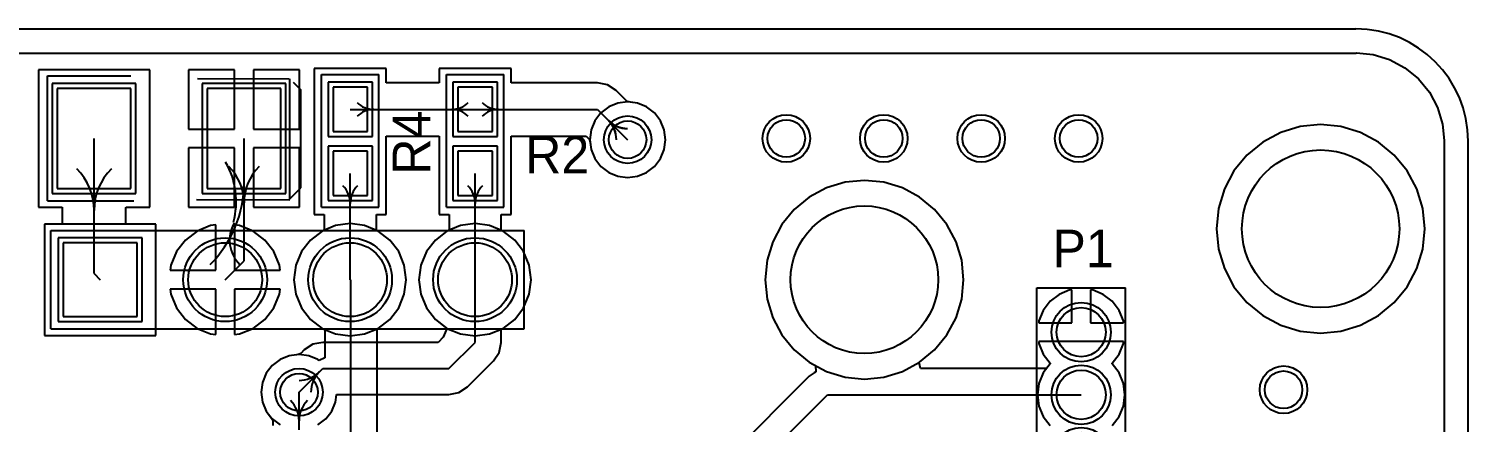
# Model space of a CAD drawing. Extents: x 99 to 149, y 18 to 126.
# Drawn here: x 117.98 to 147.24, y 102.37 to 110.36 of the extents above; entities that cross this region are included whole.
import ezdxf

# ---------------------------------------------------------------- set-up
doc = ezdxf.new("R2010")
doc.units = 0
doc.layers.get('0').update_dxf_attribs({"linetype": 'CONTINUOUS'})
for name, color, linetype in [('BOTTOMLAYER', 5, 'CONTINUOUS'), ('KEEPOUTLAYER', 6, 'CONTINUOUS'), ('TOPLAYER', 1, 'CONTINUOUS'), ('TOPOVERLAY', 2, 'CONTINUOUS'), ('TOPSOLDER', 216, 'CONTINUOUS')]:
    doc.layers.add(name, color=color, linetype=linetype)

# ---------------------------------------------------------------- blocks, each defined once
blk = doc.blocks.new('C1206_2')
at = {"layer": 'TOPLAYER'}
for p, q in [((-2.273998, 1.016), (-2.273998, -1.016)), ((-0.774002, 1.016), (-2.273998, 1.016)), ((-0.774002, -1.016), (-0.774002, 1.016)), ((0.774002, 1.016), (0.774002, -1.016)), ((2.273998, 1.016), (0.774002, 1.016)), ((2.273998, -1.016), (2.273998, 1.016)), ((-2.273998, -1.016), (-0.774002, -1.016)), ((0.774002, -1.016), (2.273998, -1.016))]:
    blk.add_line(p, q, dxfattribs=at)
at = {"layer": 'TOPOVERLAY'}
for p, q in [((-2.457806, 1.225194), (-2.680614, 1.002386)), ((-0.555625, 1.243104), (-2.457806, 1.247216)), ((-2.457806, 1.225194), (-2.457806, -1.208888)), ((2.470328, 1.27), (0.713511, 1.27)), ((2.470328, 1.27), (2.470328, -1.27)), ((-2.680614, 1.002386), (-2.680614, -0.986079)), ((-2.523693, -1.143), (-2.680614, -0.986079)), ((-0.577139, -1.214958), (-2.439772, -1.208888)), ((2.470328, -1.27), (0.77658, -1.27))]:
    blk.add_line(p, q, dxfattribs=at)
at = {"layer": 'TOPSOLDER'}
for p, q in [((-2.375598, 1.1176), (-2.375598, -1.1176)), ((-0.672401, 1.1176), (-2.375598, 1.1176)), ((-0.672401, -1.1176), (-0.672401, 1.1176)), ((0.672401, 1.1176), (0.672401, -1.1176)), ((2.375598, 1.1176), (0.672401, 1.1176)), ((2.375598, -1.1176), (2.375598, 1.1176)), ((-2.375598, -1.1176), (-0.672401, -1.1176)), ((0.672401, -1.1176), (2.375598, -1.1176))]:
    blk.add_line(p, q, dxfattribs=at)
blk = doc.blocks.new('R0402_3')
at = {"layer": 'TOPLAYER'}
for p, q in [((-0.850001, 0.349999), (-1.749999, 0.349999)), ((-1.749999, 0.349999), (-1.749999, -0.349999)), ((-0.850001, -0.349999), (-0.850001, 0.349999)), ((0.449999, 0.349999), (-0.449999, 0.349999)), ((-0.449999, 0.349999), (-0.449999, -0.349999)), ((0.449999, -0.349999), (0.449999, 0.349999)), ((-1.749999, -0.349999), (-0.850001, -0.349999)), ((-0.449999, -0.349999), (0.449999, -0.349999))]:
    blk.add_line(p, q, dxfattribs=at)
at = {"layer": 'TOPOVERLAY'}
for p, q in [((0.6812, 0.5842), (-2.011197, 0.5842)), ((-2.011197, -0.5842), (-2.011197, 0.5842)), ((0.6858, 0.5842), (0.6812, 0.5842)), ((0.6858, -0.5842), (0.6858, 0.5842)), ((-1.9812, -0.5842), (-2.011197, -0.5842)), ((0.6858, -0.5842), (-1.9812, -0.5842))]:
    blk.add_line(p, q, dxfattribs=at)
at = {"layer": 'TOPSOLDER'}
for p, q in [((-0.748401, 0.451599), (-1.851599, 0.451599)), ((-1.851599, 0.451599), (-1.851599, -0.451599)), ((-0.748401, -0.451599), (-0.748401, 0.451599)), ((0.551599, 0.451599), (-0.551599, 0.451599)), ((-0.551599, 0.451599), (-0.551599, -0.451599)), ((0.551599, -0.451599), (0.551599, 0.451599)), ((-1.851599, -0.451599), (-0.748401, -0.451599)), ((-0.551599, -0.451599), (0.551599, -0.451599))]:
    blk.add_line(p, q, dxfattribs=at)
blk = doc.blocks.new('R0402_4')
at = {"layer": 'TOPLAYER'}
for p, q in [((-0.850001, 0.349999), (-1.749999, 0.349999)), ((-1.749999, 0.349999), (-1.749999, -0.349999)), ((-0.850001, -0.349999), (-0.850001, 0.349999)), ((0.449999, 0.349999), (-0.449999, 0.349999)), ((-0.449999, 0.349999), (-0.449999, -0.349999)), ((0.449999, -0.349999), (0.449999, 0.349999)), ((-1.749999, -0.349999), (-0.850001, -0.349999)), ((-0.449999, -0.349999), (0.449999, -0.349999))]:
    blk.add_line(p, q, dxfattribs=at)
at = {"layer": 'TOPOVERLAY'}
for p, q in [((0.6812, 0.5842), (-2.011197, 0.5842)), ((-2.011197, -0.5842), (-2.011197, 0.5842)), ((0.6858, 0.5842), (0.6812, 0.5842)), ((0.6858, -0.5842), (0.6858, 0.5842)), ((-1.9812, -0.5842), (-2.011197, -0.5842)), ((0.6858, -0.5842), (-1.9812, -0.5842))]:
    blk.add_line(p, q, dxfattribs=at)
at = {"layer": 'TOPSOLDER'}
for p, q in [((-0.748401, 0.451599), (-1.851599, 0.451599)), ((-1.851599, 0.451599), (-1.851599, -0.451599)), ((-0.748401, -0.451599), (-0.748401, 0.451599)), ((0.551599, 0.451599), (-0.551599, 0.451599)), ((-0.551599, 0.451599), (-0.551599, -0.451599)), ((0.551599, -0.451599), (0.551599, 0.451599)), ((-1.851599, -0.451599), (-0.748401, -0.451599)), ((-0.551599, -0.451599), (0.551599, -0.451599))]:
    blk.add_line(p, q, dxfattribs=at)
blk = doc.blocks.new('SIP4_1_27_48')
at = {"layer": 'BOTTOMLAYER'}
for p, q in [((0.499999, 0.499999), (-0.499999, 0.499999)), ((-0.499999, 0.499999), (-0.499999, -0.499999)), ((0.499999, -0.499999), (0.499999, 0.499999)), ((-0.499999, -0.499999), (0.499999, -0.499999))]:
    blk.add_line(p, q, dxfattribs=at)
for centre in [(0, 3.81), (0, 2.54), (0, 1.269997)]:
    blk.add_circle(centre, 0.5, dxfattribs=at)
at = {"layer": 'TOPLAYER'}
for p, q in [((0.499999, 0.499999), (-0.499999, 0.499999)), ((-0.499999, 0.499999), (-0.499999, -0.499999)), ((0.499999, -0.499999), (0.499999, 0.499999)), ((-0.499999, -0.499999), (0.499999, -0.499999))]:
    blk.add_line(p, q, dxfattribs=at)
for centre in [(0, 3.81), (0, 2.54), (0, 1.269997)]:
    blk.add_circle(centre, 0.5, dxfattribs=at)
at = {"layer": 'TOPOVERLAY'}
for p, q in [((-0.900001, -0.900001), (-0.900001, 4.710001)), ((-0.900001, 4.710001), (0.900001, 4.710001)), ((0.900001, -0.900001), (0.900001, 4.710001)), ((-0.900001, -0.900001), (0.900001, -0.900001))]:
    blk.add_line(p, q, dxfattribs=at)
at = {"layer": 'TOPSOLDER'}
for p, q in [((0.601599, 0.601599), (-0.601599, 0.601599)), ((-0.601599, 0.601599), (-0.601599, -0.601599)), ((0.601599, -0.601599), (0.601599, 0.601599)), ((-0.601599, -0.601599), (0.601599, -0.601599))]:
    blk.add_line(p, q, dxfattribs=at)
for centre in [(0, 3.81), (0, 2.54), (0, 1.269997)]:
    blk.add_circle(centre, 0.6016, dxfattribs=at)
blk = doc.blocks.new('OLED_58')
at = {"layer": 'BOTTOMLAYER'}
for p, q in [((-3.060001, 0.749999), (-4.559998, 0.749999)), ((-4.559998, 0.749999), (-4.559998, -0.749999)), ((-3.060001, -0.749999), (-3.060001, 0.749999)), ((-4.559998, -0.749999), (-3.060001, -0.749999))]:
    blk.add_line(p, q, dxfattribs=at)
for centre in [(-1.27, 0), (1.27, 0), (3.81, 0)]:
    blk.add_circle(centre, 0.75, dxfattribs=at)
at = {"layer": 'KEEPOUTLAYER'}
for centre in [(-11.725001, 0), (11.725001, 0)]:
    blk.add_circle(centre, 1.5, dxfattribs=at)
at = {"layer": 'TOPLAYER'}
for p, q in [((-3.060001, 0.749999), (-4.559998, 0.749999)), ((-4.559998, 0.749999), (-4.559998, -0.749999)), ((-3.060001, -0.749999), (-3.060001, 0.749999)), ((-4.559998, -0.749999), (-3.060001, -0.749999))]:
    blk.add_line(p, q, dxfattribs=at)
for centre in [(-1.27, 0), (1.27, 0), (3.81, 0)]:
    blk.add_circle(centre, 0.75, dxfattribs=at)
at = {"layer": 'TOPOVERLAY'}
for p, q in [((-4.809998, -1.000001), (-4.809998, 1.000001)), ((-4.809998, 1.000001), (4.809998, 1.000001)), ((4.809998, -1.000001), (4.809998, 1.000001)), ((-4.809998, -1.000001), (4.809998, -1.000001))]:
    blk.add_line(p, q, dxfattribs=at)
at = {"layer": 'TOPSOLDER'}
for p, q in [((-2.958401, 0.851598), (-4.661598, 0.851598)), ((-4.661598, 0.851598), (-4.661598, -0.851598)), ((-2.958401, -0.851598), (-2.958401, 0.851598)), ((-4.661598, -0.851598), (-2.958401, -0.851598))]:
    blk.add_line(p, q, dxfattribs=at)
for centre in [(-1.27, 0), (1.27, 0), (3.81, 0)]:
    blk.add_circle(centre, 0.8516, dxfattribs=at)

msp = doc.modelspace()

# ---------------------------------------------------------------- linework, layer by layer
at = {"layer": 'BOTTOMLAYER'}
for p, q in [((111.8616, 109.870946), (144.951801, 109.870946)), ((144.951801, 109.870946), (144.970017, 109.874571)), ((144.970017, 109.874571), (145.302839, 109.841789)), ((145.302839, 109.841789), (145.640387, 109.739394)), ((145.640387, 109.739394), (145.951473, 109.573116)), ((145.951473, 109.573116), (146.224142, 109.349342)), ((146.224142, 109.349342), (146.447916, 109.076673)), ((129.950677, 108.85279), (129.765313, 108.776008)), ((130.1496, 108.878977), (129.950677, 108.85279)), ((130.348523, 108.85279), (130.1496, 108.878977)), ((130.533887, 108.776008), (130.348523, 108.85279)), ((146.447916, 109.076673), (146.614195, 108.765586)), ((129.606134, 108.653867), (129.483993, 108.494688)), ((129.765313, 108.776008), (129.606134, 108.653867)), ((130.693066, 108.653867), (130.533887, 108.776008)), ((130.815207, 108.494688), (130.693066, 108.653867)), ((146.614195, 108.765586), (146.71659, 108.428038)), ((129.407211, 108.309324), (129.381024, 108.110401)), ((129.483993, 108.494688), (129.407211, 108.309324)), ((130.891989, 108.309324), (130.815207, 108.494688)), ((130.918176, 108.110401), (130.891989, 108.309324)), ((143.824559, 108.378501), (143.427199, 108.257962)), ((144.237799, 108.419201), (143.824559, 108.378501)), ((144.651039, 108.378501), (144.237799, 108.419201)), ((145.048399, 108.257962), (144.651039, 108.378501)), ((146.71659, 108.428038), (146.749371, 108.095217)), ((129.381024, 108.110401), (129.407211, 107.911478)), ((130.891989, 107.911478), (130.918176, 108.110401)), ((143.060989, 108.06222), (142.740004, 107.798796)), ((143.427199, 108.257962), (143.060989, 108.06222)), ((145.414609, 108.06222), (145.048399, 108.257962)), ((145.735594, 107.798796), (145.414609, 108.06222)), ((146.749371, 108.095217), (146.745747, 108.077)), ((146.745747, 108.077), (146.745747, 58.301001)), ((129.407211, 107.911478), (129.483993, 107.726114)), ((129.483993, 107.726114), (129.606134, 107.566935)), ((130.693066, 107.566935), (130.815207, 107.726114)), ((130.815207, 107.726114), (130.891989, 107.911478)), ((142.740004, 107.798796), (142.476581, 107.477811)), ((145.999017, 107.477811), (145.735594, 107.798796)), ((129.606134, 107.566935), (129.765313, 107.444794)), ((129.765313, 107.444794), (129.950677, 107.368012)), ((130.348523, 107.368012), (130.533887, 107.444794)), ((130.533887, 107.444794), (130.693066, 107.566935)), ((142.476581, 107.477811), (142.280838, 107.111602)), ((146.19476, 107.111602), (145.999017, 107.477811)), ((129.950677, 107.368012), (130.1496, 107.341825)), ((130.1496, 107.341825), (130.348523, 107.368012)), ((134.190654, 107.129727), (133.841818, 106.943271)), ((134.569164, 107.244545), (134.190654, 107.129727)), ((134.962801, 107.283316), (134.569164, 107.244545)), ((135.356437, 107.244545), (134.962801, 107.283316)), ((135.734948, 107.129727), (135.356437, 107.244545)), ((136.083784, 106.943271), (135.734948, 107.129727)), ((142.280838, 107.111602), (142.1603, 106.714242)), ((146.315298, 106.714242), (146.19476, 107.111602)), ((133.841818, 106.943271), (133.53606, 106.692342)), ((136.389542, 106.692342), (136.083784, 106.943271)), ((133.53606, 106.692342), (133.285131, 106.386584)), ((136.640471, 106.386584), (136.389542, 106.692342)), ((142.1603, 106.714242), (142.119599, 106.301002)), ((146.355999, 106.301002), (146.315298, 106.714242)), ((120.558799, 106.396599), (118.296802, 106.396599)), ((118.296802, 106.396599), (118.296802, 104.134602)), ((120.558799, 104.134602), (120.558799, 106.396599)), ((121.397423, 106.253526), (121.161162, 106.072239)), ((121.672551, 106.367489), (121.397423, 106.253526)), ((121.7773, 106.381278), (121.672551, 106.367489)), ((121.7773, 105.456101), (121.7773, 106.381278)), ((122.26305, 106.367489), (122.1583, 106.381278)), ((122.1583, 106.381278), (122.1583, 105.456101)), ((122.538178, 106.253526), (122.26305, 106.367489)), ((122.774438, 106.072239), (122.538178, 106.253526)), ((123.937423, 106.253526), (123.701162, 106.072239)), ((124.212551, 106.367489), (123.937423, 106.253526)), ((124.5078, 106.406358), (124.212551, 106.367489)), ((124.80305, 106.367489), (124.5078, 106.406358)), ((125.078178, 106.253526), (124.80305, 106.367489)), ((125.314438, 106.072239), (125.078178, 106.253526)), ((126.477423, 106.253526), (126.241162, 106.072239)), ((126.752551, 106.367489), (126.477423, 106.253526)), ((127.0478, 106.406358), (126.752551, 106.367489)), ((127.34305, 106.367489), (127.0478, 106.406358)), ((127.618178, 106.253526), (127.34305, 106.367489)), ((127.854438, 106.072239), (127.618178, 106.253526)), ((133.285131, 106.386584), (133.098675, 106.037748)), ((136.826927, 106.037748), (136.640471, 106.386584)), ((142.119599, 106.301002), (142.1603, 105.887761)), ((146.315298, 105.887761), (146.355999, 106.301002)), ((121.161162, 106.072239), (120.979875, 105.835981)), ((122.955726, 105.835981), (122.774438, 106.072239)), ((123.701162, 106.072239), (123.519875, 105.835981)), ((125.495726, 105.835981), (125.314438, 106.072239)), ((126.241162, 106.072239), (126.059875, 105.835981)), ((128.035726, 105.835981), (127.854438, 106.072239)), ((133.098675, 106.037748), (132.983856, 105.659237)), ((136.941745, 105.659237), (136.826927, 106.037748)), ((120.979875, 105.835981), (120.865913, 105.560851)), ((123.069688, 105.560851), (122.955726, 105.835981)), ((123.519875, 105.835981), (123.405913, 105.560851)), ((125.609688, 105.560851), (125.495726, 105.835981)), ((126.059875, 105.835981), (125.945913, 105.560851)), ((128.149688, 105.560851), (128.035726, 105.835981)), ((132.983856, 105.659237), (132.945086, 105.265601)), ((136.980516, 105.265601), (136.941745, 105.659237)), ((142.1603, 105.887761), (142.280838, 105.490401)), ((146.19476, 105.490401), (146.315298, 105.887761)), ((120.865913, 105.560851), (120.852123, 105.456101)), ((120.852123, 105.456101), (121.7773, 105.456101)), ((122.1583, 105.456101), (123.083477, 105.456101)), ((123.083477, 105.456101), (123.069688, 105.560851)), ((123.405913, 105.560851), (123.367043, 105.265601)), ((125.648557, 105.265601), (125.609688, 105.560851)), ((125.945913, 105.560851), (125.907043, 105.265601)), ((128.188557, 105.265601), (128.149688, 105.560851)), ((142.280838, 105.490401), (142.476581, 105.124192)), ((145.999017, 105.124192), (146.19476, 105.490401)), ((121.7773, 105.075101), (120.852123, 105.075101)), ((120.852123, 105.075101), (120.865913, 104.970351)), ((121.7773, 104.149924), (121.7773, 105.075101)), ((123.083477, 105.075101), (122.1583, 105.075101)), ((122.1583, 105.075101), (122.1583, 104.149924)), ((123.069688, 104.970351), (123.083477, 105.075101)), ((123.367043, 105.265601), (123.405913, 104.970351)), ((125.609688, 104.970351), (125.648557, 105.265601)), ((125.907043, 105.265601), (125.945913, 104.970351)), ((127.0478, 105.265601), (127.0478, 105.283)), ((127.0478, 103.992601), (127.0478, 105.265601)), ((128.149688, 104.970351), (128.188557, 105.265601)), ((132.945086, 105.265601), (132.983856, 104.871964)), ((136.941745, 104.871964), (136.980516, 105.265601)), ((139.139813, 105.057123), (138.925498, 104.968352)), ((139.1793, 105.062322), (139.139813, 105.057123)), ((139.1793, 104.389301), (139.1793, 105.062322)), ((139.599787, 105.057123), (139.5603, 105.062322)), ((139.5603, 105.062322), (139.5603, 104.389301)), ((139.814102, 104.968352), (139.599787, 105.057123)), ((142.476581, 105.124192), (142.740004, 104.803207)), ((145.735594, 104.803207), (145.999017, 105.124192)), ((120.865913, 104.970351), (120.979875, 104.695221)), ((122.955726, 104.695221), (123.069688, 104.970351)), ((123.405913, 104.970351), (123.519875, 104.695221)), ((125.495726, 104.695221), (125.609688, 104.970351)), ((125.945913, 104.970351), (126.059875, 104.695221)), ((128.035726, 104.695221), (128.149688, 104.970351)), ((132.983856, 104.871964), (133.098675, 104.493454)), ((136.826927, 104.493454), (136.941745, 104.871964)), ((138.741465, 104.827136), (138.600249, 104.643103)), ((138.925498, 104.968352), (138.741465, 104.827136)), ((139.998135, 104.827136), (139.814102, 104.968352)), ((140.139351, 104.643103), (139.998135, 104.827136)), ((142.740004, 104.803207), (143.060989, 104.539783)), ((145.414609, 104.539783), (145.735594, 104.803207)), ((120.979875, 104.695221), (121.161162, 104.458963)), ((122.774438, 104.458963), (122.955726, 104.695221)), ((123.519875, 104.695221), (123.701162, 104.458963)), ((125.314438, 104.458963), (125.495726, 104.695221)), ((126.059875, 104.695221), (126.241162, 104.458963)), ((127.854438, 104.458963), (128.035726, 104.695221)), ((133.098675, 104.493454), (133.285131, 104.144618)), ((136.640471, 104.144618), (136.826927, 104.493454)), ((138.600249, 104.643103), (138.511478, 104.428788)), ((140.228122, 104.428788), (140.139351, 104.643103)), ((143.060989, 104.539783), (143.427199, 104.344041)), ((145.048399, 104.344041), (145.414609, 104.539783)), ((121.161162, 104.458963), (121.397423, 104.277676)), ((121.397423, 104.277676), (121.672551, 104.163713)), ((122.26305, 104.163713), (122.538178, 104.277676)), ((122.538178, 104.277676), (122.774438, 104.458963)), ((123.701162, 104.458963), (123.937423, 104.277676)), ((123.937423, 104.277676), (124.212551, 104.163713)), ((124.80305, 104.163713), (125.078178, 104.277676)), ((125.078178, 104.277676), (125.314438, 104.458963)), ((126.241162, 104.458963), (126.460227, 104.290871)), ((126.463323, 104.24364), (126.403423, 104.09903)), ((126.460227, 104.290871), (126.463323, 104.24364)), ((127.578701, 104.261323), (127.618178, 104.277676)), ((127.578701, 103.992614), (127.578701, 104.261323)), ((127.618178, 104.277676), (127.854438, 104.458963)), ((138.511478, 104.428788), (138.506279, 104.389301)), ((138.506279, 104.389301), (139.1793, 104.389301)), ((139.5603, 104.389301), (140.233321, 104.389301)), ((140.233321, 104.389301), (140.228122, 104.428788)), ((143.427199, 104.344041), (143.824559, 104.223502)), ((143.824559, 104.223502), (144.237799, 104.182802)), ((144.237799, 104.182802), (144.651039, 104.223502)), ((144.651039, 104.223502), (145.048399, 104.344041)), ((118.296802, 104.134602), (120.558799, 104.134602)), ((121.672551, 104.163713), (121.7773, 104.149924)), ((122.1583, 104.149924), (122.26305, 104.163713)), ((123.748833, 103.95269), (123.576596, 103.837605)), ((123.952, 103.993104), (123.748833, 103.95269)), ((123.952013, 103.993102), (123.952, 103.993104)), ((126.297492, 103.993102), (123.952013, 103.993102)), ((124.212551, 104.163713), (124.5078, 104.124844)), ((124.5078, 104.124844), (124.80305, 104.163713)), ((126.403423, 104.09903), (126.297492, 103.993102)), ((126.5174, 103.462201), (127.0478, 103.992601)), ((127.538289, 103.789437), (127.578703, 103.992601)), ((127.578703, 103.992601), (127.578701, 103.992614)), ((133.285131, 104.144618), (133.53606, 103.83886)), ((136.389542, 103.83886), (136.640471, 104.144618)), ((140.233321, 104.008301), (138.506279, 104.008301)), ((138.506279, 104.008301), (138.511478, 103.968814)), ((138.511478, 103.968814), (138.600249, 103.754499)), ((140.139351, 103.754499), (140.228122, 103.968814)), ((140.228122, 103.968814), (140.233321, 104.008301)), ((123.085113, 103.645208), (122.925934, 103.523067)), ((123.270477, 103.72199), (123.085113, 103.645208)), ((123.415511, 103.741083), (123.270477, 103.72199)), ((123.469397, 103.751802), (123.415511, 103.741083)), ((123.50592, 103.766935), (123.469397, 103.751807)), ((123.469397, 103.751807), (123.469397, 103.751802)), ((123.505928, 103.766935), (123.50592, 103.76693)), ((123.50592, 103.766932), (123.50592, 103.766935)), ((123.50592, 103.76693), (123.50592, 103.766932)), ((123.576591, 103.837598), (123.505928, 103.766935)), ((123.576596, 103.837605), (123.576591, 103.837598)), ((126.892804, 103.086797), (127.423197, 103.617192)), ((127.423197, 103.617192), (127.423205, 103.617197)), ((127.423205, 103.617197), (127.538289, 103.789434)), ((127.538292, 103.789432), (127.538289, 103.789437)), ((127.538289, 103.789434), (127.538292, 103.789432)), ((133.53606, 103.83886), (133.841818, 103.587931)), ((133.841818, 103.587931), (134.190654, 103.401475)), ((135.734948, 103.401475), (136.083784, 103.587931)), ((136.083784, 103.587931), (136.389542, 103.83886)), ((138.600249, 103.754499), (138.741465, 103.570468)), ((139.998135, 103.570468), (140.139351, 103.754499)), ((122.803793, 103.363888), (122.727011, 103.178524)), ((122.925934, 103.523067), (122.803793, 103.363888)), ((123.4694, 102.979601), (123.952, 103.462201)), ((123.952, 103.462201), (126.5174, 103.462201)), ((134.190654, 103.401475), (134.569164, 103.286657)), ((135.356437, 103.286657), (135.734948, 103.401475)), ((138.600249, 103.373103), (138.511478, 103.158788)), ((138.741465, 103.557133), (138.600249, 103.373103)), ((138.741465, 103.570468), (138.741465, 103.557133)), ((139.998135, 103.557133), (139.998135, 103.570468)), ((140.139351, 103.373103), (139.998135, 103.557133)), ((140.228122, 103.158788), (140.139351, 103.373103)), ((122.727011, 103.178524), (122.700824, 102.979601)), ((126.720567, 102.971712), (126.892804, 103.086797)), ((134.569164, 103.286657), (134.962801, 103.247886)), ((134.962801, 103.247886), (135.356437, 103.286657)), ((138.511478, 103.158788), (138.481199, 102.928801)), ((140.258401, 102.928801), (140.228122, 103.158788)), ((122.700824, 102.979601), (122.727011, 102.780678)), ((122.727011, 102.780678), (122.803793, 102.595314)), ((124.135007, 102.595314), (124.211789, 102.780678)), ((124.211789, 102.780678), (124.230882, 102.925712)), ((124.230882, 102.925712), (124.231994, 102.9313)), ((124.231994, 102.9313), (126.517387, 102.9313)), ((126.517387, 102.9313), (126.5174, 102.931298)), ((126.5174, 102.931298), (126.720567, 102.971712)), ((138.481199, 102.928801), (138.511478, 102.698814)), ((140.228122, 102.698814), (140.258401, 102.928801)), ((122.803793, 102.595314), (122.925934, 102.436135)), ((122.925934, 102.436135), (123.085113, 102.313994)), ((123.853687, 102.313994), (124.012866, 102.436135)), ((124.012866, 102.436135), (124.135007, 102.595314)), ((138.511478, 102.698814), (138.600249, 102.484499)), ((138.600249, 102.484499), (138.741465, 102.300468)), ((139.998135, 102.300468), (140.139351, 102.484499)), ((140.139351, 102.484499), (140.228122, 102.698814))]:
    msp.add_line(p, q, dxfattribs=at)
for centre in [(130.1496, 108.110401), (133.3754, 108.135801), (135.3566, 108.135801), (137.3378, 108.135801), (139.319, 108.135801), (123.4694, 102.979601), (143.4846, 103.030401)]:
    msp.add_circle(centre, 0.381, dxfattribs=at)
for centre, start, end in [((123.4694, 103.80345), 270, 315), ((123.4694, 103.80345), 270, 315), ((124.293249, 102.979601), 135, 180), ((124.293249, 102.979601), 135, 180)]:
    msp.add_arc(centre, 0.582549, start, end, dxfattribs=at)
at = {"layer": 'KEEPOUTLAYER'}
for p, q in [((111.8616, 110.363), (144.951801, 110.363)), ((147.237801, 58.301001), (147.237801, 108.077))]:
    msp.add_line(p, q, dxfattribs=at)
msp.add_circle((144.237799, 106.301002), 1.599999, dxfattribs=at)
msp.add_arc((144.951801, 108.077), 2.286, 0, 90, dxfattribs=at)
at = {"layer": 'TOPLAYER'}
for p, q in [((111.8616, 109.870946), (144.951801, 109.870946)), ((144.951801, 109.870946), (144.970017, 109.874571)), ((144.970017, 109.874571), (145.302839, 109.841789)), ((145.302839, 109.841789), (145.640387, 109.739394)), ((145.640387, 109.739394), (145.951473, 109.573116)), ((120.434798, 109.532801), (118.172801, 109.532801)), ((118.172801, 109.532801), (118.172801, 106.738801)), ((120.434798, 106.738801), (120.434798, 109.532801)), ((122.1613, 109.532801), (121.220801, 109.532801)), ((121.220801, 109.532801), (121.220801, 108.326301)), ((122.1613, 108.326301), (122.1613, 109.532801)), ((123.482798, 109.532801), (122.5423, 109.532801)), ((122.5423, 109.532801), (122.5423, 108.326301)), ((123.482798, 108.326301), (123.482798, 109.532801)), ((125.241799, 109.5556), (123.779801, 109.5556)), ((123.779801, 109.5556), (123.779801, 107.893602)), ((125.241799, 109.268451), (125.241799, 109.5556)), ((127.781799, 109.5556), (126.319801, 109.5556)), ((126.319801, 109.5556), (126.319801, 109.268451)), ((127.781799, 109.268451), (127.781799, 109.5556)), ((145.951473, 109.573116), (146.224142, 109.349342)), ((126.319801, 109.268451), (125.241799, 109.268451)), ((129.5354, 109.268451), (127.781799, 109.268451)), ((129.743523, 109.227054), (129.5354, 109.268451)), ((129.919959, 109.109159), (129.743523, 109.227054)), ((146.224142, 109.349342), (146.447916, 109.076673)), ((130.143344, 108.885774), (129.919959, 109.109159)), ((130.143372, 108.885787), (130.143344, 108.885774)), ((130.143456, 108.885817), (130.143372, 108.885789)), ((130.143372, 108.885789), (130.143372, 108.885789)), ((130.143372, 108.885789), (130.143372, 108.885789)), ((130.143372, 108.885789), (130.143372, 108.885789)), ((130.143372, 108.885789), (130.143372, 108.885787)), ((130.143458, 108.88582), (130.143456, 108.88582)), ((130.143456, 108.88582), (130.143456, 108.885817)), ((130.144525, 108.885817), (130.143458, 108.88582)), ((130.143458, 108.88582), (130.143458, 108.88582)), ((130.143458, 108.88582), (130.143458, 108.88582)), ((130.145168, 108.886462), (130.144525, 108.885817)), ((130.14517, 108.886465), (130.145168, 108.886462)), ((130.145168, 108.886462), (130.145168, 108.886462)), ((130.145168, 108.886462), (130.145168, 108.886462)), ((130.146174, 108.886048), (130.14517, 108.886465)), ((130.149039, 108.884862), (130.146174, 108.886048)), ((130.149044, 108.884857), (130.149039, 108.884862)), ((130.149603, 108.884626), (130.149044, 108.884857)), ((130.1496, 108.884623), (130.149603, 108.884626)), ((130.149603, 108.884623), (130.1496, 108.884623)), ((130.1496, 108.884618), (130.149603, 108.884621)), ((130.1496, 108.884024), (130.1496, 108.884618)), ((130.1496, 108.884618), (130.1496, 108.884618)), ((130.1496, 108.884618), (130.1496, 108.884618)), ((130.1496, 108.884618), (130.1496, 108.884618)), ((130.150248, 108.883054), (130.1496, 108.884024)), ((130.149603, 108.884621), (130.149603, 108.884623)), ((130.149603, 108.884621), (130.149603, 108.884621)), ((130.150332, 108.88297), (130.150248, 108.883054)), ((130.15038, 108.882856), (130.150332, 108.88297)), ((130.150332, 108.88297), (130.150332, 108.88297)), ((130.150377, 108.882853), (130.15038, 108.882856)), ((130.150425, 108.882685), (130.150377, 108.882853)), ((130.150377, 108.882853), (130.150377, 108.882853)), ((130.15038, 108.882856), (130.15038, 108.882856)), ((130.15038, 108.882856), (130.15038, 108.882856)), ((130.15038, 108.882856), (130.15038, 108.882856)), ((130.15038, 108.882856), (130.15038, 108.882856)), ((130.178713, 108.877059), (130.150425, 108.882685)), ((130.207189, 108.871395), (130.178713, 108.877059)), ((130.348523, 108.85279), (130.207189, 108.871395)), ((130.533887, 108.776008), (130.348523, 108.85279)), ((146.447916, 109.076673), (146.614195, 108.765586)), ((124.5108, 108.724601), (127.0508, 108.724601)), ((127.0508, 108.724601), (129.5354, 108.724601)), ((129.5354, 108.724601), (130.1496, 108.110401)), ((130.693066, 108.653867), (130.533887, 108.776008)), ((130.815207, 108.494688), (130.693066, 108.653867)), ((146.614195, 108.765586), (146.71659, 108.428038)), ((121.220801, 108.326301), (122.1613, 108.326301)), ((122.5423, 108.326301), (123.482798, 108.326301)), ((130.891989, 108.309324), (130.815207, 108.494688)), ((130.918176, 108.110401), (130.891989, 108.309324)), ((143.824559, 108.378501), (143.427199, 108.257962)), ((144.237799, 108.419201), (143.824559, 108.378501)), ((144.651039, 108.378501), (144.237799, 108.419201)), ((145.048399, 108.257962), (144.651039, 108.378501)), ((146.71659, 108.428038), (146.749371, 108.095217)), ((119.3038, 105.389601), (119.3038, 108.135801)), ((122.3518, 105.649601), (122.3518, 108.135801)), ((125.241799, 107.893602), (125.241799, 108.180751)), ((125.241799, 108.180751), (126.319801, 108.180751)), ((126.319801, 108.180751), (126.319801, 107.893602)), ((127.781799, 107.893602), (127.781799, 108.180751)), ((127.781799, 108.180751), (129.310133, 108.180751)), ((129.310133, 108.180751), (129.374227, 108.116657)), ((129.373544, 108.114833), (129.373539, 108.114833)), ((129.373539, 108.114833), (129.373541, 108.114828)), ((129.373541, 108.114828), (129.373541, 108.114828)), ((129.373541, 108.114828), (129.373541, 108.114828)), ((129.373541, 108.114828), (129.375372, 108.110396)), ((129.374184, 108.115473), (129.373544, 108.114833)), ((129.374184, 108.116548), (129.374181, 108.116548)), ((129.374181, 108.116548), (129.374184, 108.115473)), ((129.374199, 108.116591), (129.374184, 108.116548)), ((129.374212, 108.116629), (129.374199, 108.116591)), ((129.374214, 108.116629), (129.374212, 108.116629)), ((129.374227, 108.116657), (129.374214, 108.116629)), ((129.375372, 108.110396), (129.375378, 108.110396)), ((129.375378, 108.110396), (129.376081, 108.110089)), ((129.376081, 108.110089), (129.377026, 108.109672)), ((129.377026, 108.109672), (129.377031, 108.109669)), ((129.377031, 108.109669), (129.377031, 108.109672)), ((129.377031, 108.109672), (129.377034, 108.109669)), ((129.377031, 108.109669), (129.377031, 108.109669)), ((129.377031, 108.109669), (129.377031, 108.109669)), ((129.377031, 108.109669), (129.377031, 108.109669)), ((129.377034, 108.109669), (129.377034, 108.109667)), ((129.377034, 108.109667), (129.377087, 108.109647)), ((129.377087, 108.109647), (129.377138, 108.109626)), ((129.377138, 108.109626), (129.377145, 108.109621)), ((129.377145, 108.109621), (129.377277, 108.109586)), ((129.377277, 108.109586), (129.377316, 108.109575)), ((129.377316, 108.109575), (129.388606, 108.052812)), ((129.388606, 108.052812), (129.407211, 107.911478)), ((130.891989, 107.911478), (130.918176, 108.110401)), ((143.060989, 108.06222), (142.740004, 107.798796)), ((143.427199, 108.257962), (143.060989, 108.06222)), ((145.414609, 108.06222), (145.048399, 108.257962)), ((145.735594, 107.798796), (145.414609, 108.06222)), ((146.749371, 108.095217), (146.745747, 108.077)), ((146.745747, 108.077), (146.745747, 58.301001)), ((122.1613, 107.945301), (121.220801, 107.945301)), ((121.220801, 107.945301), (121.220801, 106.738801)), ((122.1613, 106.738801), (122.1613, 107.945301)), ((123.482798, 107.945301), (122.5423, 107.945301)), ((122.5423, 107.945301), (122.5423, 106.738801)), ((123.482798, 106.738801), (123.482798, 107.945301)), ((123.779801, 107.893602), (123.779801, 106.593602)), ((125.241799, 106.593602), (125.241799, 107.893602)), ((126.319801, 107.893602), (126.319801, 106.593602)), ((127.781799, 106.593602), (127.781799, 107.893602)), ((129.407211, 107.911478), (129.483993, 107.726114)), ((129.483993, 107.726114), (129.606134, 107.566935)), ((130.693066, 107.566935), (130.815207, 107.726114)), ((130.815207, 107.726114), (130.891989, 107.911478)), ((142.740004, 107.798796), (142.476581, 107.477811)), ((145.999017, 107.477811), (145.735594, 107.798796)), ((124.5108, 105.268601), (124.5108, 107.424601)), ((127.0508, 105.268601), (127.0508, 107.424601)), ((129.606134, 107.566935), (129.765313, 107.444794)), ((129.765313, 107.444794), (129.950677, 107.368012)), ((130.348523, 107.368012), (130.533887, 107.444794)), ((130.533887, 107.444794), (130.693066, 107.566935)), ((142.476581, 107.477811), (142.280838, 107.111602)), ((146.19476, 107.111602), (145.999017, 107.477811)), ((129.950677, 107.368012), (130.1496, 107.341825)), ((130.1496, 107.341825), (130.348523, 107.368012)), ((134.190654, 107.129727), (133.841818, 106.943271)), ((134.569164, 107.244545), (134.190654, 107.129727)), ((134.962801, 107.283316), (134.569164, 107.244545)), ((135.356437, 107.244545), (134.962801, 107.283316)), ((135.734948, 107.129727), (135.356437, 107.244545)), ((136.083784, 106.943271), (135.734948, 107.129727)), ((142.280838, 107.111602), (142.1603, 106.714242)), ((146.315298, 106.714242), (146.19476, 107.111602)), ((133.841818, 106.943271), (133.53606, 106.692342)), ((136.389542, 106.692342), (136.083784, 106.943271)), ((118.172801, 106.738801), (118.653651, 106.738801)), ((118.653651, 106.738801), (118.656359, 106.725192)), ((118.656359, 106.725192), (118.656359, 106.396599)), ((119.951241, 106.725192), (119.953949, 106.738801)), ((119.951241, 106.396599), (119.951241, 106.725192)), ((119.953949, 106.738801), (120.434798, 106.738801)), ((121.220801, 106.738801), (122.1613, 106.738801)), ((122.5423, 106.738801), (123.482798, 106.738801)), ((123.779801, 106.593602), (123.979899, 106.593602)), ((123.979899, 106.593602), (123.979899, 106.271121)), ((125.041701, 106.268637), (125.041701, 106.593602)), ((125.041701, 106.593602), (125.241799, 106.593602)), ((126.319801, 106.593602), (126.519899, 106.593602)), ((126.519899, 106.593602), (126.519899, 106.271121)), ((127.581701, 106.268637), (127.581701, 106.593602)), ((127.581701, 106.593602), (127.781799, 106.593602)), ((133.53606, 106.692342), (133.285131, 106.386584)), ((136.640471, 106.386584), (136.389542, 106.692342)), ((142.1603, 106.714242), (142.119599, 106.301002)), ((146.355999, 106.301002), (146.315298, 106.714242)), ((118.656359, 106.396599), (118.296802, 106.396599)), ((118.296802, 106.396599), (118.296802, 104.134602)), ((120.558799, 106.396599), (119.951241, 106.396599)), ((120.558799, 104.134602), (120.558799, 106.396599)), ((121.397423, 106.253526), (121.161162, 106.072239)), ((121.672551, 106.367489), (121.397423, 106.253526)), ((121.7773, 106.381278), (121.672551, 106.367489)), ((121.7773, 105.456101), (121.7773, 106.381278)), ((122.26305, 106.367489), (122.1583, 106.381278)), ((122.1583, 106.381278), (122.1583, 105.456101)), ((122.538178, 106.253526), (122.26305, 106.367489)), ((122.774438, 106.072239), (122.538178, 106.253526)), ((123.937423, 106.253526), (123.701162, 106.072239)), ((123.979899, 106.271121), (123.937423, 106.253526)), ((125.078178, 106.253526), (125.041701, 106.268637)), ((125.314438, 106.072239), (125.078178, 106.253526)), ((126.477423, 106.253526), (126.241162, 106.072239)), ((126.519899, 106.271121), (126.477423, 106.253526)), ((127.618178, 106.253526), (127.581701, 106.268637)), ((127.854438, 106.072239), (127.618178, 106.253526)), ((133.285131, 106.386584), (133.098675, 106.037748)), ((136.826927, 106.037748), (136.640471, 106.386584)), ((142.119599, 106.301002), (142.1603, 105.887761)), ((146.315298, 105.887761), (146.355999, 106.301002)), ((121.161162, 106.072239), (120.979875, 105.835981)), ((122.955726, 105.835981), (122.774438, 106.072239)), ((123.701162, 106.072239), (123.519875, 105.835981)), ((125.495726, 105.835981), (125.314438, 106.072239)), ((126.241162, 106.072239), (126.059875, 105.835981)), ((128.035726, 105.835981), (127.854438, 106.072239)), ((133.098675, 106.037748), (132.983856, 105.659237)), ((136.941745, 105.659237), (136.826927, 106.037748)), ((120.979875, 105.835981), (120.865913, 105.560851)), ((121.9678, 105.265601), (122.3518, 105.649601)), ((123.069688, 105.560851), (122.955726, 105.835981)), ((123.519875, 105.835981), (123.405913, 105.560851)), ((125.609688, 105.560851), (125.495726, 105.835981)), ((126.059875, 105.835981), (125.945913, 105.560851)), ((128.149688, 105.560851), (128.035726, 105.835981)), ((132.983856, 105.659237), (132.945086, 105.265601)), ((136.980516, 105.265601), (136.941745, 105.659237)), ((142.1603, 105.887761), (142.280838, 105.490401)), ((146.19476, 105.490401), (146.315298, 105.887761)), ((119.3038, 105.389601), (119.4278, 105.265601)), ((120.865913, 105.560851), (120.852123, 105.456101)), ((120.852123, 105.456101), (121.7773, 105.456101)), ((122.1583, 105.456101), (123.083477, 105.456101)), ((123.083477, 105.456101), (123.069688, 105.560851)), ((123.405913, 105.560851), (123.367043, 105.265601)), ((125.648557, 105.265601), (125.609688, 105.560851)), ((125.945913, 105.560851), (125.907043, 105.265601)), ((128.188557, 105.265601), (128.149688, 105.560851)), ((142.280838, 105.490401), (142.476581, 105.124192)), ((145.999017, 105.124192), (146.19476, 105.490401)), ((121.7773, 105.075101), (120.852123, 105.075101)), ((120.852123, 105.075101), (120.865913, 104.970351)), ((121.7773, 104.149924), (121.7773, 105.075101)), ((123.083477, 105.075101), (122.1583, 105.075101)), ((122.1583, 105.075101), (122.1583, 104.149924)), ((123.069688, 104.970351), (123.083477, 105.075101)), ((123.367043, 105.265601), (123.405913, 104.970351)), ((124.5078, 105.265601), (124.5108, 105.268601)), ((124.525392, 99.643199), (124.525392, 105.265408)), ((125.609688, 104.970351), (125.648557, 105.265601)), ((125.907043, 105.265601), (125.945913, 104.970351)), ((127.0478, 105.265601), (127.0508, 105.268601)), ((128.149688, 104.970351), (128.188557, 105.265601)), ((132.945086, 105.265601), (132.983856, 104.871964)), ((136.941745, 104.871964), (136.980516, 105.265601)), ((139.139813, 105.057123), (138.925498, 104.968352)), ((139.1793, 105.062322), (139.139813, 105.057123)), ((139.1793, 104.389301), (139.1793, 105.062322)), ((139.599787, 105.057123), (139.5603, 105.062322)), ((139.5603, 105.062322), (139.5603, 104.389301)), ((139.814102, 104.968352), (139.599787, 105.057123)), ((142.476581, 105.124192), (142.740004, 104.803207)), ((145.735594, 104.803207), (145.999017, 105.124192)), ((120.865913, 104.970351), (120.979875, 104.695221)), ((122.955726, 104.695221), (123.069688, 104.970351)), ((123.405913, 104.970351), (123.519875, 104.695221)), ((125.495726, 104.695221), (125.609688, 104.970351)), ((125.945913, 104.970351), (126.059875, 104.695221)), ((128.035726, 104.695221), (128.149688, 104.970351)), ((132.983856, 104.871964), (133.098675, 104.493454)), ((136.826927, 104.493454), (136.941745, 104.871964)), ((138.741465, 104.827136), (138.600249, 104.643103)), ((138.925498, 104.968352), (138.741465, 104.827136)), ((139.998135, 104.827136), (139.814102, 104.968352)), ((140.139351, 104.643103), (139.998135, 104.827136)), ((142.740004, 104.803207), (143.060989, 104.539783)), ((145.414609, 104.539783), (145.735594, 104.803207)), ((120.979875, 104.695221), (121.161162, 104.458963)), ((122.774438, 104.458963), (122.955726, 104.695221)), ((123.519875, 104.695221), (123.701162, 104.458963)), ((125.314438, 104.458963), (125.495726, 104.695221)), ((126.059875, 104.695221), (126.241162, 104.458963)), ((127.854438, 104.458963), (128.035726, 104.695221)), ((133.098675, 104.493454), (133.285131, 104.144618)), ((136.640471, 104.144618), (136.826927, 104.493454)), ((138.600249, 104.643103), (138.511478, 104.428788)), ((140.228122, 104.428788), (140.139351, 104.643103)), ((143.060989, 104.539783), (143.427199, 104.344041)), ((145.048399, 104.344041), (145.414609, 104.539783)), ((121.161162, 104.458963), (121.397423, 104.277676)), ((121.397423, 104.277676), (121.672551, 104.163713)), ((122.26305, 104.163713), (122.538178, 104.277676)), ((122.538178, 104.277676), (122.774438, 104.458963)), ((123.701162, 104.458963), (123.937423, 104.277676)), ((123.937423, 104.277676), (123.994492, 104.254036)), ((123.994492, 104.254036), (123.994492, 103.680738)), ((125.056293, 104.26861), (125.078178, 104.277676)), ((125.056293, 100.774198), (125.056293, 104.26861)), ((125.078178, 104.277676), (125.314438, 104.458963)), ((126.241162, 104.458963), (126.477423, 104.277676)), ((126.477423, 104.277676), (126.752551, 104.163713)), ((127.34305, 104.163713), (127.618178, 104.277676)), ((127.618178, 104.277676), (127.854438, 104.458963)), ((138.511478, 104.428788), (138.506279, 104.389301)), ((138.506279, 104.389301), (139.1793, 104.389301)), ((139.5603, 104.389301), (140.233321, 104.389301)), ((140.233321, 104.389301), (140.228122, 104.428788)), ((143.427199, 104.344041), (143.824559, 104.223502)), ((143.824559, 104.223502), (144.237799, 104.182802)), ((144.237799, 104.182802), (144.651039, 104.223502)), ((144.651039, 104.223502), (145.048399, 104.344041)), ((118.296802, 104.134602), (120.558799, 104.134602)), ((121.672551, 104.163713), (121.7773, 104.149924)), ((122.1583, 104.149924), (122.26305, 104.163713)), ((126.752551, 104.163713), (127.0478, 104.124844)), ((127.0478, 104.124844), (127.34305, 104.163713)), ((133.285131, 104.144618), (133.53606, 103.83886)), ((136.389542, 103.83886), (136.640471, 104.144618)), ((140.233321, 104.008301), (138.506279, 104.008301)), ((138.506279, 104.008301), (138.511478, 103.968814)), ((138.511478, 103.968814), (138.600249, 103.754499)), ((140.139351, 103.754499), (140.228122, 103.968814)), ((140.228122, 103.968814), (140.233321, 104.008301)), ((123.085113, 103.645208), (122.925934, 103.523067)), ((123.270477, 103.72199), (123.085113, 103.645208)), ((123.4694, 103.748177), (123.270477, 103.72199)), ((123.668323, 103.72199), (123.4694, 103.748177)), ((123.853687, 103.645208), (123.668323, 103.72199)), ((123.880588, 103.624565), (123.853687, 103.645208)), ((123.994492, 103.680738), (123.880588, 103.624565)), ((133.53606, 103.83886), (133.841818, 103.587931)), ((133.841818, 103.587931), (133.966781, 103.521137)), ((136.074366, 103.582897), (136.083784, 103.587931)), ((136.083784, 103.587931), (136.389542, 103.83886)), ((138.600249, 103.754499), (138.741465, 103.570468)), ((139.998135, 103.570468), (140.139351, 103.754499)), ((122.803793, 103.363888), (122.727011, 103.178524)), ((122.925934, 103.523067), (122.803793, 103.363888)), ((133.838191, 103.304198), (130.70809, 100.1741)), ((133.838196, 103.304205), (133.838191, 103.304198)), ((133.941444, 103.373192), (133.838196, 103.304205)), ((133.973014, 103.394289), (133.941444, 103.373192)), ((133.966781, 103.521137), (133.973014, 103.394289)), ((136.105224, 103.459702), (136.074366, 103.582897)), ((138.6667, 103.459702), (136.105224, 103.459702)), ((138.741465, 103.557133), (138.6667, 103.459702)), ((138.741465, 103.570468), (138.741465, 103.557133)), ((139.998135, 103.557133), (139.998135, 103.570468)), ((140.139351, 103.373103), (139.998135, 103.557133)), ((140.228122, 103.158788), (140.139351, 103.373103)), ((122.727011, 103.178524), (122.700824, 102.979601)), ((140.258401, 102.928801), (140.228122, 103.158788)), ((122.700824, 102.979601), (122.727011, 102.780678)), ((122.727011, 102.780678), (122.803793, 102.595314)), ((123.4694, 102.217601), (123.4694, 102.979601)), ((130.927998, 99.643199), (134.2136, 102.928801)), ((134.2136, 102.928801), (139.3698, 102.928801)), ((140.228122, 102.698814), (140.258401, 102.928801)), ((122.803793, 102.595314), (122.892845, 102.479259)), ((122.892845, 102.479259), (122.923371, 102.433575)), ((122.923371, 102.433575), (122.923366, 102.433572)), ((122.923366, 102.433572), (122.925063, 102.433232)), ((122.925063, 102.433232), (122.925063, 102.433232)), ((122.925063, 102.433232), (122.938499, 102.400793)), ((139.998135, 102.300468), (140.139351, 102.484499)), ((140.139351, 102.484499), (140.228122, 102.698814)), ((122.938499, 102.400793), (122.938499, 102.305091))]:
    msp.add_line(p, q, dxfattribs=at)
for centre in [(130.1496, 108.110401), (133.3754, 108.135801), (135.3566, 108.135801), (137.3378, 108.135801), (139.319, 108.135801), (123.4694, 102.979601), (143.4846, 103.030401)]:
    msp.add_circle(centre, 0.381, dxfattribs=at)
for centre, radius, start, end in [((124.987848, 109.201648), 0.477048, 225, 270), ((124.987848, 109.201648), 0.477048, 225, 270), ((126.573752, 109.201648), 0.477048, 270, 315), ((126.573752, 109.201648), 0.477048, 270, 315), ((127.527848, 109.201648), 0.477048, 225, 270), ((127.527848, 109.201648), 0.477048, 225, 270), ((124.987848, 108.247553), 0.477048, 90, 135), ((124.987848, 108.247553), 0.477048, 90, 135), ((126.573752, 108.247553), 0.477048, 45, 90), ((126.573752, 108.247553), 0.477048, 45, 90), ((127.527848, 108.247553), 0.477048, 90, 135), ((127.527848, 108.247553), 0.477048, 90, 135), ((130.143456, 108.876094), 0.537119, 224.334823, 270.459823), ((129.383907, 108.116545), 0.537119, 359.540177, 45.665177), ((129.369111, 108.110401), 0.551889, 0, 45), ((129.369111, 108.110401), 0.551889, 0, 45), ((130.1496, 108.89089), 0.551889, 225, 270), ((130.1496, 108.89089), 0.551889, 225, 270), ((130.130964, 108.845726), 0.506961, 224.334821, 271.451821), ((129.414275, 108.129037), 0.506961, 358.548179, 45.665179), ((129.391042, 108.119207), 0.530009, 359.334823, 44.334823), ((129.391042, 108.119207), 0.530009, 359.334821, 44.334821), ((130.140794, 108.868959), 0.530009, 225.665179, 270.665179), ((130.140794, 108.868959), 0.530009, 225.665177, 270.665177), ((118.106353, 106.672352), 1.197447, 0, 45), ((118.106353, 106.672352), 1.197447, 0, 45), ((120.501247, 106.672352), 1.197447, 135, 180), ((120.501247, 106.672352), 1.197447, 135, 180), ((120.588573, 106.851798), 1.603502, 345.000016, 30.000016), ((121.307657, 106.825656), 1.044143, 0, 45), ((121.307657, 106.825656), 1.044143, 0, 45), ((123.395943, 106.825656), 1.044143, 135, 180), ((123.395943, 106.825656), 1.044143, 135, 180), ((119.9966, 107.236801), 2.3552, 315, 360), ((119.9966, 107.236801), 2.3552, 315, 360), ((124.003092, 106.816893), 0.507708, 0, 45), ((124.003092, 106.816893), 0.507708, 0, 45), ((125.018508, 106.816893), 0.507708, 135, 180), ((125.018508, 106.816893), 0.507708, 135, 180), ((126.543092, 106.816893), 0.507708, 0, 45), ((126.543092, 106.816893), 0.507708, 0, 45), ((127.558508, 106.816893), 0.507708, 135, 180), ((127.558508, 106.816893), 0.507708, 135, 180), ((122.74945, 106.072762), 0.691106, 149.999932, 225.919932), ((122.886851, 102.397052), 0.582549, 0, 45), ((122.886851, 102.397052), 0.582549, 0, 45), ((124.051949, 102.397052), 0.582549, 135, 180), ((124.051949, 102.397052), 0.582549, 135, 180)]:
    msp.add_arc(centre, radius, start, end, dxfattribs=at)
at = {"layer": 'TOPSOLDER'}
for centre in [(130.1496, 108.110401), (133.3754, 108.135801), (135.3566, 108.135801), (137.3378, 108.135801), (139.319, 108.135801), (123.4694, 102.979601), (143.4846, 103.030401)]:
    msp.add_circle(centre, 0.4826, dxfattribs=at)

# ---------------------------------------------------------------- block references
for name, p, rotation in [('C1206_2', (120.8278, 108.135801), 180), ('R0402_4', (124.5108, 107.424601), 270), ('R0402_3', (127.0508, 107.424601), 270), ('SIP4_1_27_48', (139.3698, 100.388801), 360)]:
    msp.add_blockref(name, p, dxfattribs=dict(rotation=rotation))
msp.add_blockref('OLED_58', (123.2378, 105.265601))

# ---------------------------------------------------------------- texts
at = {"layer": 'TOPOVERLAY'}
for s, rotation, p in [('R4', 90, (126.1364, 107.399201)), ('R2', 360, (128.0668, 107.424601)), ('P1', 360, (138.7856, 105.519601))]:
    msp.add_text(s, height=0.762, rotation=rotation, dxfattribs=at).set_placement(p)

doc.saveas('drawing.dxf')
